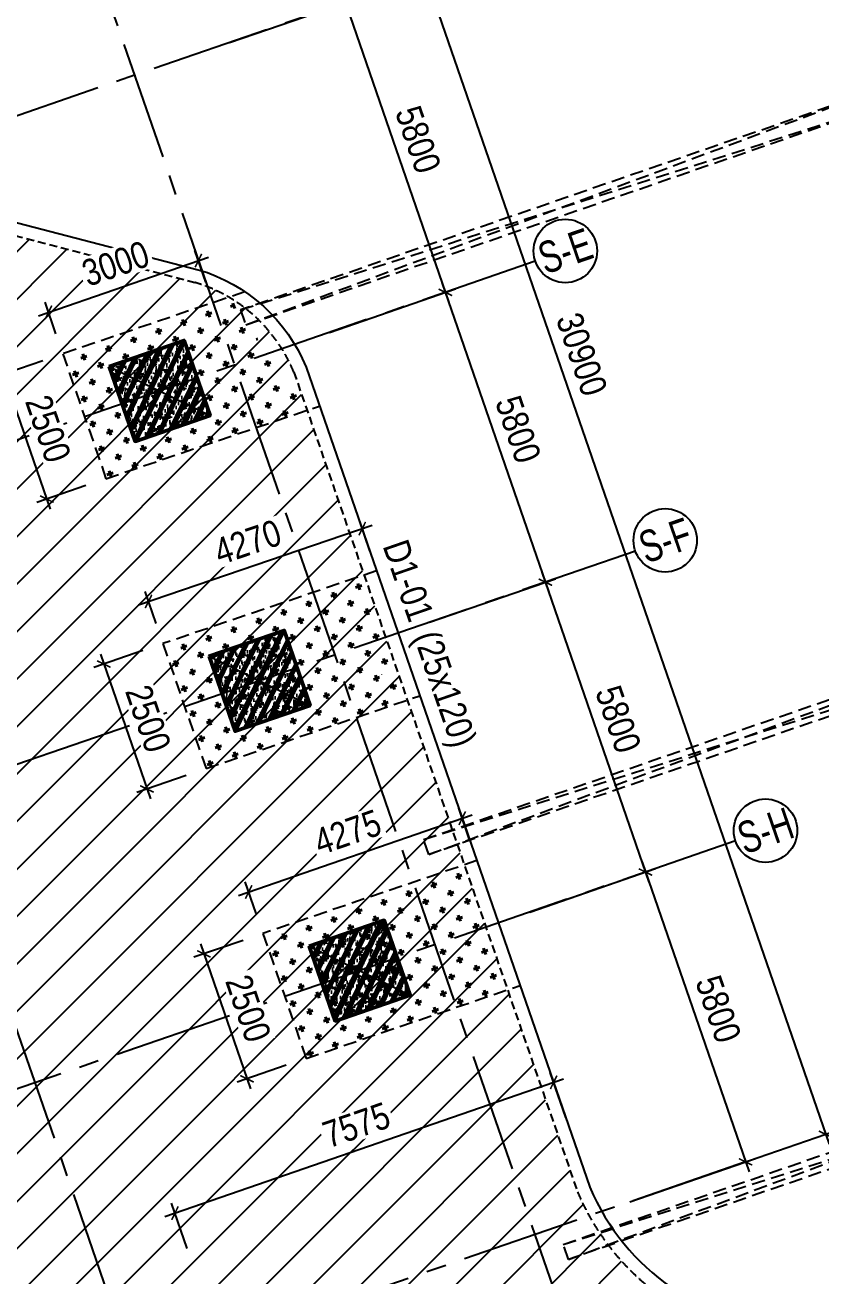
# Model space of a CAD drawing. Header units: millimetres. Extents: x -80883 to 1373228, y -532110 to 182357.
# Drawn here: x 1287797 to 1302852, y -311817 to -288173 of the extents above; entities that cross this region are included whole.
import ezdxf
from ezdxf.enums import TextEntityAlignment as Align

# ---------------------------------------------------------------- set-up
doc = ezdxf.new("R2010")
doc.units = ezdxf.units.MM
doc.header["$LTSCALE"] = 100
doc.header["$PDMODE"] = 32
doc.header["$PDSIZE"] = 2.5
for name, pattern in [('CENTER2', [1.125, 0.75, -0.125, 0.125, -0.125]), ('DASHED', [4.5, 3, -1.5]), ('HIDDEN', [0.375, 0.25, -0.125])]:
    doc.linetypes.add(name, pattern=pattern)
for name, color, linetype, lineweight in [('0-Hatch', 250, 'Continuous', 40), ('ccu12-Tencaukien', 9, 'Continuous', 15), ('KT-Net cot', 2, 'Continuous', 50), ('KT-Net cot vach', 6, 'Continuous', 50)]:
    doc.layers.add(name, color=color, linetype=linetype, lineweight=lineweight)
for name, color, linetype in [('0-khuat', 3, 'HIDDEN'), ('ccu11-Khuat', 9, 'DASHED'), ('ccu11-Manh', 8, 'Continuous'), ('ccu12-Hatch', 250, 'Continuous'), ('ccu12-Text', 31, 'Continuous'), ('ccu12-Thay', 7, 'Continuous'), ('ccu12-Truc', 13, 'CENTER2'), ('KC2-DIM', 251, 'Continuous'), ('KCS_COLUMN', 2, 'Continuous'), ('KT-Dim', 8, 'Continuous'), ('Xref_ST_MBDV Cot vach 30.7.2022|Xref_ST_MBDV Cot vach 30.7.2022|Xref_ST_MBDV Cot vach 30.7.2022|Xref_ST_MBDV Cot vach 30.7.2022|A-GRID-SYM', 50, 'Continuous')]:
    doc.layers.add(name, color=color, linetype=linetype)
doc.styles.add('Arial Narrow', font='ARIALN.TTF')
doc.styles.add('HBA-Text', font='GOTHIC.TTF')
doc.dimstyles.new('ccu12-200', dxfattribs={"dimscale": 200, "dimtxt": 2.5, "dimasz": 1, "dimexe": 1, "dimexo": 2, "dimgap": 1, "dimtad": 1, "dimdec": 0, "dimrnd": 5, "dimdsep": 46, "dimtxsty": 'Arial Narrow', "dimblk": 'ARCHTICK', "dimcen": -1, "dimdle": 1, "dimclrd": 256, "dimclre": 256, "dimclrt": 3, "dimadec": 0, "dimazin": 2, "dimtfac": 0.1, "dimtdec": 0, "dimtmove": 0, "dimatfit": 1, "dimldrblk": 'ARCHTICK', "dimfxl": 1, "dimtvp": 0.8333333333333334, "dimtolj": 1, "dimtzin": 12, "dimarcsym": 0})

# ---------------------------------------------------------------- blocks, each defined once
blk = doc.blocks.new('MBKC-T1-PN')
at = {"layer": '0-Hatch', "ltscale": 2}
h = blk.add_hatch(dxfattribs=at)
h.set_pattern_fill('CROSS', color=256, scale=1000, angle=109.047137953997, style=0)
h.set_pattern_definition([(109.0471379539969, (4091593.946117996, -6933084.667856306), (-317.8990851971258, 154.7261181275824), [124.999999999999, -374.9999999999961]), (199.0471379539969, (4091632.627647527, -6933005.193085007), (-154.7261181275824, -317.8990851971258), [124.999999999999, -374.9999999999961])])
h.paths.add_polyline_path([(59051.95227371668, 7426.608300674299), (55911.42342838924, 6357.379224902543), (56727.28798774118, 3994.253112992039), (60528.76161919418, 5293.798177054035)])
h = blk.add_hatch(dxfattribs=at)
h.set_pattern_fill('CROSS', color=256, scale=1000, angle=109.047137953997, style=0)
h.set_pattern_definition([(109.0471379539969, (4093486.75284554, -6938567.119606081), (-317.8990851971258, 154.7261181275824), [124.999999999999, -374.9999999999961]), (199.0471379539969, (4093525.434375071, -6938487.644834783), (-154.7261181275824, -317.8990851971258), [124.999999999999, -374.9999999999961])])
h.paths.add_polyline_path([(61608.44859779463, 2175.422141668852), (57804.23015593318, 874.9274751269841), (58620.09471528511, -1488.19863678352), (62424.31315714703, -187.7039702416514)])
h = blk.add_hatch(dxfattribs=at)
h.set_pattern_fill('CROSS', color=256, scale=1000, angle=109.047137953997, style=0)
h.set_pattern_definition([(109.0471379539969, (4095379.558955854, -6944049.572572802), (-317.8990851971258, 154.7261181275824), [124.999999999999, -374.9999999999962]), (199.0471379539969, (4095418.240485385, -6943970.097801504), (-154.7261181275824, -317.8990851971258), [124.999999999999, -374.9999999999961])])
h.paths.add_polyline_path([(63504.96858907817, -3306.437818571052), (59697.03626624704, -4607.525491593929), (60512.90082559898, -6970.651603504433), (64320.83314843057, -5669.563930481556)])
at = {"layer": 'ccu12-Hatch', "ltscale": 0.5}
h = blk.add_hatch(dxfattribs=at)
h.set_pattern_fill('ANSI31', color=256, scale=200)
h.set_pattern_definition([(45, (-1232600.871086698, 300749.4537652719), (-449.0128060534577, 449.0128060534577), [])])
edge = h.paths.add_edge_path()
edge.add_arc((39596.5258784194, -12165.34503250691), 24169.46523214078, 82.88137897741478, 110.3519449384467, ccw=False)
edge.add_line((42591.70211395179, 11817.81507882464), (58406.76826363965, 7707.460248947376))
edge.add_arc((57566.76677237987, 4896.279314257787), 2933.997401648627, 22.368302132014207, 73.36346853650582, ccw=False)
edge.add_line((60280.00056402339, 6012.837931064423), (65645.2552123724, -9495.342720050656))
edge.add_arc((69912.35162360128, -7700.789438651875), 4629.096376454211, 202.8094831940485, 267.8461387636046)
edge.add_line((69738.37575314008, -12326.61538209155), (89786.80552536738, -12326.61538209155))
edge.add_line((89786.80552536738, -12326.61538209155), (89786.80552536552, -14486.6249031527))
edge.add_line((89786.80552536552, -14486.6249031527), (90834.7687206131, -14486.62490315287))
edge.add_line((90834.7687206131, -14486.62490315287), (90834.76635349239, -14486.62703115697))
edge.add_line((90834.76635349239, -14486.62703115697), (93582.1413394094, -14486.62703115703))
edge.add_line((93582.1413394094, -14486.62703115703), (93582.14357479545, -14486.50828201312))
edge.add_line((93582.14357479545, -14486.50828201312), (97086.90349016106, -14486.6082508968))
edge.add_line((97086.90349016106, -14486.6082508968), (97086.90349016106, -24426.61538177478))
edge.add_line((97086.90349016106, -24426.61538177478), (89886.80552545143, -24426.6153830188))
edge.add_line((89886.80552545143, -24426.6153830188), (89886.80552545143, -26426.61538159492))
edge.add_line((89886.80552545143, -26426.61538159492), (104609.6535231646, -26426.61538159504))
edge.add_line((104609.6535231646, -26426.61538159504), (105347.4875280627, -29849.06259193434))
edge.add_arc((100503.7394000653, -30535.27201428305), 4892.113990781321, -88.98280526600831, 8.063382661788978, ccw=False)
edge.add_line((100590.5864808073, -35426.61506945355), (55455.55192690738, -35426.61506945355))
edge.add_arc((55461.66778308339, -30567.90211140737), 4858.716807180945, 197.5048071931062, 269.9278795506233, ccw=False)
edge.add_line((50827.94980508671, -32029.33521380113), (46319.23951797537, -19000.21078809898))
edge.add_arc((35342.89111414202, -23363.40948498569), 11811.76223731449, 21.6782725501053, 114.2965891740708)
edge.add_line((30482.82222025329, -12597.84133938845), (15440.22126940242, -17787.66880758357))
edge.add_arc((13548.83679810865, -12297.90464630711), 5806.448636187753, 244.533379235947, 289.01032906862923, ccw=False)
edge.add_arc((51601.22406761372, 27498.46431632899), 60602.85856022522, 217.6298442272399, 228.0027393231647, ccw=False)
edge.add_line((3605.473727127304, -9503.081798993808), (-504.3626536345109, -3435.722267398494))
edge.add_arc((2629.021960851969, -2740.241346217575), 3209.640611350007, 105.4996049737502, 192.5144003469773, ccw=False)
edge.add_line((1771.304140177555, 352.6720043509267), (31190.7288702894, 10495.31749677))
at = {"layer": '0-khuat', "ltscale": 10}
for p, q in [((59355.87744674669, 7530.083112678025), (55911.42342838924, 6357.379224902543)), ((55911.42342838924, 6357.379224902543), (56727.28798774118, 3994.253112992039)), ((56727.28798774118, 3994.253112992039), (60767.06158240512, 5369.640380450292)), ((61845.99757787585, 2250.993563957105), (57804.23015593318, 874.9274751269841)), ((57804.23015593318, 874.9274751269841), (58620.09471528511, -1488.19863678352)), ((58620.09471528511, -1488.19863678352), (62663.37345077493, -111.6180039176252)), ((63742.30975785782, -3230.265721121163), (59697.03626624704, -4607.525491593929)), ((59697.03626624704, -4607.525491593929), (60512.90082559898, -6970.651603504433)), ((60512.90082559898, -6970.651603504433), (64559.68563075713, -5592.877288995835))]:
    blk.add_line(p, q, dxfattribs=at)
at = {"layer": 'ccu11-Khuat', "ltscale": 0.5, "elevation": -0.1248620286703281}
blk.add_lwpolyline([(100590.5864808073, -35426.61506945355), (55455.55192690738, -35426.61506945355, -0.3269618123751123), (50827.94980508671, -32029.33521380113), (46319.23951797537, -19000.21078809898, 0.4276624970093012), (30482.82222025329, -12597.84133938845), (15440.22126940242, -17787.66880758357, -0.1965409036496166), (11052.14983252855, -17540.17514300876, -0.04529122358984782), (3605.473727127304, -9503.081798993808), (-504.3626536345109, -3435.722267398494, -0.3990343803495413), (1771.304140177555, 352.6720043509267), (31190.7288702894, 10495.31749677, -0.1204403028230274), (42591.70211395179, 11817.81507882464), (58406.76826363965, 7707.460248947376, -0.2262547279600852), (60280.00056402339, 6012.837931064423), (65645.2552123724, -9495.342720050656, 0.2916469557633262), (69738.37575314008, -12326.61538209155), (89786.80552536738, -12326.61538209155)], format="xyb", dxfattribs=at)
at = {"layer": 'ccu12-Thay', "ltscale": 0.5, "elevation": -0.1248620286703281}
blk.add_lwpolyline([(31106.50964570185, 10730.72245935566, -0.1205795836710196), (42638.87529900065, 12063.86032439285), (58473.93133406853, 7948.310099115886, -0.2272385897093211), (60513.96545474557, 6101.210590459232), (65878.82024020283, -9405.814263519424, 0.2908633368540378), (69743.14055128163, -12076.61538209155), (90036.80552536761, -12076.61538209155)], format="xyb", dxfattribs=at)
blk = doc.blocks.new('_ARCHTICK')
at = {"color": 0, "linetype": 'ByBlock', "const_width": 0.15}
blk.add_lwpolyline([(-0.5, -0.5), (0.5, 0.5)], dxfattribs=at)
blk = doc.blocks.new('*D1087')
at = {"layer": 'Defpoints', "color": 0, "transparency": 16777216}
for p in [(369540.1568463368, -50987.29101526502), (374001.6793293455, -55582.9004888067), (371432.2993522154, -56469.97258824773, -0.001541574509502541)]:
    blk.add_point(p, dxfattribs=at)
at = {"layer": 'KT-Dim', "lineweight": -2, "transparency": 16777216}
for p, q in [((369918.2570784424, -50856.75284275701), (372297.9259439126, -50035.17803667282)), ((372043.6067416059, -49911.39700687399), (374066.9484155994, -55771.9506048594)), ((371810.399584321, -56339.43441573971), (374190.7294453983, -55517.63140255265))]:
    blk.add_line(p, q, dxfattribs=at)
at = {"layer": 'KT-Dim', "lineweight": -2, "transparency": 16777216, "xscale": 200, "yscale": 200, "zscale": 200}
for p, rotation in [((372108.8758278599, -50100.44712292678), 109.0471074728855), ((374001.6793293455, -55582.90048880661), 289.0471074728856)]:
    blk.add_blockref('_ARCHTICK', p, dxfattribs=dict(at, rotation=rotation))
at = {"layer": 'KT-Dim', "color": 3, "transparency": 16777216, "insert": (373485.637401111, -52693.09313867638), "char_height": 500, "attachment_point": 5, "rotation": 289.04710747288556, "style": 'Arial Narrow'}
blk.add_mtext('\\A1;5800', dxfattribs=at)
blk = doc.blocks.new('*D1088')
at = {"layer": 'Defpoints', "color": 0, "transparency": 16777216}
for p in [(367648.0184263776, -45504.60803161839, -0.001541574509499016), (372109.5395214034, -50100.21798436528), (369540.1611836329, -50987.28951782151)]:
    blk.add_point(p, dxfattribs=at)
at = {"layer": 'KT-Dim', "lineweight": -2, "transparency": 16777216}
for p, q in [((370151.4669336615, -44428.71450242582), (372174.8086076573, -50289.26810041799)), ((368026.1186584831, -45374.06985911039), (370405.7861359683, -44552.49553222464)), ((369918.2614157384, -50856.7513453135), (372298.5896374562, -50034.94889811125))]:
    blk.add_line(p, q, dxfattribs=at)
at = {"layer": 'KT-Dim', "lineweight": -2, "transparency": 16777216, "xscale": 200, "yscale": 200, "zscale": 200}
for p, rotation in [((370216.7360199155, -44617.76461847861), 109.0471074728855), ((372109.5395214034, -50100.21798436523), 289.0471074728856)]:
    blk.add_blockref('_ARCHTICK', p, dxfattribs=dict(at, rotation=rotation))
at = {"layer": 'KT-Dim', "color": 3, "transparency": 16777216, "insert": (371593.4975931677, -47210.41063423159), "char_height": 500, "attachment_point": 5, "rotation": 289.04710747288556, "style": 'Arial Narrow'}
blk.add_mtext('\\A1;5800', dxfattribs=at)
blk = doc.blocks.new('*D1092')
at = {"layer": 'Defpoints', "color": 0, "transparency": 16777216}
for p in [(371432.9632642537, -56469.74337386237, 0.0007328238285898986), (375894.4857472666, -61065.35284741069), (373325.1057701398, -61952.4249468506, 0.0007638141083008421)]:
    blk.add_point(p, dxfattribs=at)
at = {"layer": 'KT-Dim', "lineweight": -2, "transparency": 16777216}
for p, q in [((371811.0634963592, -56339.20520135437), (374190.7323618313, -55517.63039526955)), ((373936.4131595246, -55393.84936547073), (375959.7548335206, -61254.40296346339)), ((373703.2060022454, -61821.88677434258), (376083.5358633194, -61000.08376115662))]:
    blk.add_line(p, q, dxfattribs=at)
at = {"layer": 'KT-Dim', "lineweight": -2, "transparency": 16777216, "xscale": 200, "yscale": 200, "zscale": 200}
for p, rotation in [((374001.6822457785, -55582.89948152352), 109.0471074728855), ((375894.4857472666, -61065.3528474106), 289.0471074728856)]:
    blk.add_blockref('_ARCHTICK', p, dxfattribs=dict(at, rotation=rotation))
at = {"layer": 'KT-Dim', "color": 3, "transparency": 16777216, "insert": (375378.4438190309, -58175.54549727672), "char_height": 500, "attachment_point": 5, "rotation": 289.04710747288556, "style": 'Arial Narrow'}
blk.add_mtext('\\A1;5800', dxfattribs=at)
blk = doc.blocks.new('*D1093')
at = {"layer": 'Defpoints', "color": 0, "transparency": 16777216}
for p in [(373325.7696821648, -61952.19573245836, 0.0007356123916695267), (377787.2921651834, -66547.80520600892), (375217.9121880564, -67434.87730544891, 0.0007666026713804702)]:
    blk.add_point(p, dxfattribs=at)
at = {"layer": 'KT-Dim', "lineweight": -2, "transparency": 16777216}
for p, q in [((373703.8699142704, -61821.65755995034), (376083.5387797467, -61000.08275386402)), ((375829.21957744, -60876.30172406523), (377852.5612514373, -66736.85532206162)), ((375596.012420162, -67304.3391329409), (377976.3422812361, -66482.53611975488))]:
    blk.add_line(p, q, dxfattribs=at)
at = {"layer": 'KT-Dim', "lineweight": -2, "transparency": 16777216, "xscale": 200, "yscale": 200, "zscale": 200}
for p, rotation in [((375894.488663694, -61065.35184011799), 109.0471074728855), ((377787.2921651833, -66547.80520600885), 289.0471074728856)]:
    blk.add_blockref('_ARCHTICK', p, dxfattribs=dict(at, rotation=rotation))
at = {"layer": 'KT-Dim', "color": 3, "transparency": 16777216, "insert": (377271.250236947, -63657.99785587308), "char_height": 500, "attachment_point": 5, "rotation": 289.04710747288556, "style": 'Arial Narrow'}
blk.add_mtext('\\A1;5800', dxfattribs=at)
blk = doc.blocks.new('GRID-SYM-flat-103')
at = {"layer": 'Xref_ST_MBDV Cot vach 30.7.2022|Xref_ST_MBDV Cot vach 30.7.2022|Xref_ST_MBDV Cot vach 30.7.2022|Xref_ST_MBDV Cot vach 30.7.2022|A-GRID-SYM'}
blk.add_circle((7.814746150539778e-20, 1.307624847908942e-17, 4.374695749536969e-07), 900.0000000000003, dxfattribs=at)
at = {"layer": 'Xref_ST_MBDV Cot vach 30.7.2022|Xref_ST_MBDV Cot vach 30.7.2022|Xref_ST_MBDV Cot vach 30.7.2022|Xref_ST_MBDV Cot vach 30.7.2022|A-GRID-SYM', "style": 'HBA-Text'}
blk.add_attdef('GRID', text='', height=900.0000000000003, rotation=19.04713795291325, dxfattribs=at).set_placement((7.814746150539778e-20, 1.307624847908942e-17, 4.374695749536969e-07), align=Align.MIDDLE_CENTER)
blk = doc.blocks.new('*D1074')
at = {"layer": 'Defpoints', "color": 0, "transparency": 16777216}
for p in [(366646.887502437, -37704.25700299309, 0.0008513056641429317), (379299.6929281667, -66025.65167231504), (376730.3129510398, -66912.72377175502, 0.0007666026713804702)]:
    blk.add_point(p, dxfattribs=at)
at = {"layer": 'KT-Dim', "lineweight": -2, "transparency": 16777216}
for p, q in [((369150.3500194298, -36628.3586369831), (379364.9620144206, -66214.70178836775)), ((367024.9877345426, -37573.71883048504), (369404.6692217365, -36752.13966678189)), ((377108.4131831453, -66782.185599247), (379488.7430442194, -65960.38258606098))]:
    blk.add_line(p, q, dxfattribs=at)
at = {"layer": 'KT-Dim', "lineweight": -2, "transparency": 16777216, "xscale": 200, "yscale": 200, "zscale": 200}
for p, rotation in [((369215.6191056837, -36817.40875303587), 109.0471074728855), ((379299.6929281667, -66025.65167231495), 289.0471074728856)]:
    blk.add_blockref('_ARCHTICK', p, dxfattribs=dict(at, rotation=rotation))
at = {"layer": 'KT-Dim', "color": 3, "transparency": 16777216, "insert": (374688.0158394334, -51272.94954548511), "char_height": 500, "attachment_point": 5, "rotation": 289.04710747288556, "style": 'Arial Narrow'}
blk.add_mtext('\\A1;30900', dxfattribs=at)
blk = doc.blocks.new('*D1075')
at = {"layer": 'Defpoints', "color": 0, "transparency": 16777216}
for p in [(367703.875924506, -37339.33435745392), (366646.887502437, -37704.25700299309), (367648.0184263776, -45504.60803161839)]:
    blk.add_point(p, dxfattribs=at)
at = {"layer": 'KT-Dim', "lineweight": -2, "transparency": 16777216}
for p, q in [((367024.9877345426, -37573.71883048504), (367892.9260405588, -37274.06527119986)), ((370282.0051054073, -44806.81473479455), (367638.606838252, -37150.28424140107)), ((368026.1186584831, -45374.06985911039), (370405.7861352061, -44552.49553248778))]:
    blk.add_line(p, q, dxfattribs=at)
at = {"layer": 'KT-Dim', "lineweight": -2, "transparency": 16777216, "xscale": 200, "yscale": 200, "zscale": 200}
for p, rotation in [((367703.875924506, -37339.33435745383), 109.0471074728855), ((370216.7360191533, -44617.76461874176), 289.0471074728856)]:
    blk.add_blockref('_ARCHTICK', p, dxfattribs=dict(at, rotation=rotation))
at = {"layer": 'KT-Dim', "color": 3, "transparency": 16777216, "insert": (369390.665794338, -40829.9688209075), "char_height": 500, "attachment_point": 5, "rotation": 289.04710747288556, "style": 'Arial Narrow'}
blk.add_mtext('\\A1;7700', dxfattribs=at)
blk = doc.blocks.new('*U151')
h = blk.add_hatch()
h.set_pattern_fill('VATLIEU04', color=250, scale=40, style=0, pattern_type=2)
h.set_pattern_definition([(49.99999999999999, (550, -550), (286.9040730403014, -25.10085399303804), [30, -330]), (355, (550, -550), (-55.50053344520001, 300.8768534800047), [24, -264]), (100.4514, (573.908672, -552.091736), (231.4037526856086, 275.7758168243814), [25.496076, -280.4568448]), (46.18420000000001, (550, -470), (426.8964194502578, -66.20760573160723), [45, -495]), (96.6356, (585.574698, -475.5173228), (373.8650822194813, 389.6471483601767), [38.2441152, -420.6852]), (351.1842, (550, -470), (373.8647780534509, 389.6474403701299), [36, -396]), (21, (590, -490), (238.7628208473847, -161.0475562661355), [30, -330]), (326.0000000000001, (590, -490), (97.32613276863269, 290.0600180187412), [24, -264]), (71.4514, (609.8968932, -503.4206424), (336.089051432596, 129.012198683981), [25.496076, -280.4568448]), (37.50000000000001, (550, -550), (4.863942126916267, 133.1575415325246), [0, -260.8, 0, -268, 0, -265]), (7.499999999999999, (550, -550), (105.2278149768594, 157.7646847529441), [0, -152.8, 0, -254.8, 0, -101]), (327.5, (460.8, -550), (213.5289744689636, -9.021948693751902), [0, -100, 0, -312, 0, -414]), (317.5, (420.8, -550), (233.2744677369545, 40.04199293292709), [0, -130, 0, -207.2, 0, -294]), (45, (550, -550), (-120.2081528017131, 120.2081528017131), []), (45, (550, -501), (-120.2081528017131, 120.2081528017131), [])])
h.paths.add_polyline_path([(-475, 475), (1025, 475), (1025, -1025), (-475, -1025)])
at = {"color": 6, "ltscale": 0.25}
blk.add_lwpolyline([(-475, 475), (1025, 475), (1025, -1025), (-475, -1025)], close=True, dxfattribs=at)
at = {"layer": 'Defpoints', "linetype": 'ByBlock', "ltscale": 30}
for p, q in [((1025, 475), (-475, -1025)), ((-475, 475), (1025, -1025))]:
    blk.add_line(p, q, dxfattribs=at)
blk = doc.blocks.new('MBDV-B1-T1-PN')
at = {"layer": 'KT-Net cot vach', "rotation": 19.04713795399666}
for p in [(57391.73514500447, 5823.388029050664), (59284.5415629372, 340.9356704584789), (61177.34796688659, -5141.516692961333)]:
    blk.add_blockref('*U151', p, dxfattribs=at)
blk = doc.blocks.new('*U699')
at = {"layer": 'ccu12-Tencaukien', "color": 8, "ltscale": 10000}
blk.add_line((360.6565736538532, -155.3215232637356), (354.4065714950475, -155.3215232637356), dxfattribs=at)
at = {"layer": 'ccu12-Text', "color": 2, "style": 'Arial Narrow', "width": 0.8}
blk.add_attdef('SH', text='', height=300, dxfattribs=at).set_placement((275.6048113084853, 5.864471777974813), align=Align.BOTTOM_RIGHT)
at = {"layer": 'ccu12-Text', "color": 31, "style": 'Arial Narrow', "width": 0.8}
for tag, p in [('(', (507.5315725744504, -75.41116959831947)), (')', (962.8971199221714, -75.41116959831947)), ('KT', (632.605666770517, -75.41116959831947))]:
    blk.add_attdef(tag, text='', height=250, dxfattribs=at).set_placement(p, align=Align.BOTTOM_LEFT)
blk = doc.blocks.new('*D1260')
at = {"layer": 'Defpoints', "color": 0, "ltscale": 0.5, "transparency": 16777216}
for p in [(1291076.871577155, -292627.5914105203), (1291348.045173639, -293413.0369317823), (1288512.294515087, -294392.0745403693)]:
    blk.add_point(p, dxfattribs=at)
at = {"layer": 'KC2-DIM', "lineweight": -2, "ltscale": 0.5, "transparency": 16777216}
for p, q in [((1291217.506799984, -293034.9367691222), (1291011.602390327, -292438.5413291902)), ((1288052.070837273, -293671.8982059346), (1291265.921658485, -292562.322223693)), ((1288381.756141433, -294013.9743777092), (1288175.851731776, -293417.5789377772))]:
    blk.add_line(p, q, dxfattribs=at)
at = {"layer": 'KC2-DIM', "lineweight": -2, "ltscale": 0.5, "transparency": 16777216, "xscale": 200, "yscale": 200, "zscale": 200}
for p, rotation in [((1291076.871577155, -292627.5914105203), 19.04713795383188), ((1288241.120918603, -293606.6290191073), 199.0471379538319)]:
    blk.add_blockref('_ARCHTICK', p, dxfattribs=dict(at, rotation=rotation))
at = {"layer": 'KC2-DIM', "color": 3, "ltscale": 0.5, "transparency": 16777216, "insert": (1289510.41535174, -292686.7504713493), "char_height": 500, "attachment_point": 5, "rotation": 19.04713795383187, "style": 'Arial Narrow', "bg_fill": 3, "box_fill_scale": 1.1, "bg_fill_color": 256, "bg_fill_true_color": 13158600, "bg_fill_transparency": 0}
blk.add_mtext('\\A1;3000', dxfattribs=at)
blk = doc.blocks.new('*D1261')
at = {"layer": 'Defpoints', "color": 0, "ltscale": 0.5, "transparency": 16777216}
for p in [(1288512.294515087, -294392.0745403693), (1289328.159074439, -296755.2006522797), (1288209.873179683, -297141.2866187273)]:
    blk.add_point(p, dxfattribs=at)
at = {"layer": 'KC2-DIM', "lineweight": -2, "ltscale": 0.5, "transparency": 16777216}
for p, q in [((1288134.194337182, -294522.6128698656), (1287204.958531378, -294843.4296715651)), ((1287328.739455583, -294589.1104178641), (1288275.142344431, -297330.3367076802)), ((1288950.058896533, -296885.738981776), (1288020.82309073, -297206.5557834755))]:
    blk.add_line(p, q, dxfattribs=at)
at = {"layer": 'KC2-DIM', "lineweight": -2, "ltscale": 0.5, "transparency": 16777216, "xscale": 200, "yscale": 200, "zscale": 200}
for p, rotation in [((1287394.008620331, -294778.1605068169), 109.0471312622707), ((1288209.873179683, -297141.2866187273), 289.0471312622706)]:
    blk.add_blockref('_ARCHTICK', p, dxfattribs=dict(at, rotation=rotation))
at = {"layer": 'KC2-DIM', "color": 3, "ltscale": 0.5, "transparency": 16777216, "insert": (1288232.300660824, -295811.142716895), "char_height": 500, "attachment_point": 5, "rotation": 289.0471312622707, "style": 'Arial Narrow', "bg_fill": 3, "box_fill_scale": 1.1, "bg_fill_color": 256, "bg_fill_true_color": 13158600, "bg_fill_transparency": 0}
blk.add_mtext('\\A1;2500', dxfattribs=at)
blk = doc.blocks.new('*D1239')
at = {"layer": 'Defpoints', "color": 0, "ltscale": 0.5, "transparency": 16777216}
for p in [(1294174.922888858, -297699.7038172623), (1294446.868664574, -298498.4602013147), (1290405.100329719, -299874.5266053261)]:
    blk.add_point(p, dxfattribs=at)
at = {"layer": 'KC2-DIM', "lineweight": -2, "ltscale": 0.5, "transparency": 16777216}
for p, q in [((1289943.826648839, -299140.2290788959), (1294364.250794023, -297635.24495964)), ((1294317.950949329, -298119.8043909855), (1294110.464031236, -297510.3759120977)), ((1290276.182614474, -299495.8707949969), (1290068.695696381, -298886.4423161091))]:
    blk.add_line(p, q, dxfattribs=at)
at = {"layer": 'KC2-DIM', "lineweight": -2, "ltscale": 0.5, "transparency": 16777216, "xscale": 200, "yscale": 200, "zscale": 200}
for p, rotation in [((1294174.922888858, -297699.7038172623), 18.80173058798772), ((1290133.154554004, -299075.7702212736), 198.8017305879877)]:
    blk.add_blockref('_ARCHTICK', p, dxfattribs=dict(at, rotation=rotation))
at = {"layer": 'KC2-DIM', "color": 3, "ltscale": 0.5, "transparency": 16777216, "insert": (1292007.302485005, -297956.7448286058), "char_height": 500, "attachment_point": 5, "rotation": 18.801730587987716, "style": 'Arial Narrow', "bg_fill": 3, "box_fill_scale": 1.1, "bg_fill_color": 256, "bg_fill_true_color": 13158600, "bg_fill_transparency": 0}
blk.add_mtext('\\A1;4270', dxfattribs=at)
blk = doc.blocks.new('*D1240')
at = {"layer": 'Defpoints', "color": 0, "ltscale": 0.5, "transparency": 16777216}
for p in [(1290405.100329719, -299874.526605326), (1291220.964889071, -302237.6527172365), (1290102.678994314, -302623.7386836843)]:
    blk.add_point(p, dxfattribs=at)
at = {"layer": 'KC2-DIM', "lineweight": -2, "ltscale": 0.5, "transparency": 16777216}
for p, q in [((1290027.000151813, -300005.0649348223), (1289097.764346009, -300325.881736522)), ((1289221.545270214, -300071.562482821), (1290167.948159063, -302812.7887726372)), ((1290842.864711165, -302368.1910467328), (1289913.628905362, -302689.0078484325))]:
    blk.add_line(p, q, dxfattribs=at)
at = {"layer": 'KC2-DIM', "lineweight": -2, "ltscale": 0.5, "transparency": 16777216, "xscale": 200, "yscale": 200, "zscale": 200}
for p, rotation in [((1289286.814434962, -300260.6125717738), 109.0471312622707), ((1290102.678994314, -302623.7386836843), 289.0471312622706)]:
    blk.add_blockref('_ARCHTICK', p, dxfattribs=dict(at, rotation=rotation))
at = {"layer": 'KC2-DIM', "color": 3, "ltscale": 0.5, "transparency": 16777216, "insert": (1290125.106475455, -301293.594781852), "char_height": 500, "attachment_point": 5, "rotation": 289.0471312622707, "style": 'Arial Narrow', "bg_fill": 3, "box_fill_scale": 1.1, "bg_fill_color": 256, "bg_fill_true_color": 13158600, "bg_fill_transparency": 0}
blk.add_mtext('\\A1;2500', dxfattribs=at)
blk = doc.blocks.new('*D1241')
at = {"layer": 'Defpoints', "color": 0, "ltscale": 0.5, "transparency": 16777216}
for p in [(1296065.794023228, -303176.7990146437), (1296336.930678435, -303961.6534836288, -0.1248620286703281), (1292297.906733668, -305356.9789687459)]:
    blk.add_point(p, dxfattribs=at)
at = {"layer": 'KC2-DIM', "lineweight": -2, "ltscale": 0.5, "transparency": 16777216}
for p, q in [((1291837.732417321, -304637.4296501742), (1296254.831684369, -303111.4938642303)), ((1296206.320377608, -303583.5781613478), (1296000.488872815, -302987.7613535032)), ((1292167.296432842, -304978.9036464649), (1291961.464928048, -304383.0868386202))]:
    blk.add_line(p, q, dxfattribs=at)
at = {"layer": 'KC2-DIM', "lineweight": -2, "ltscale": 0.5, "transparency": 16777216, "xscale": 200, "yscale": 200, "zscale": 200}
for p, rotation in [((1296065.794023228, -303176.7990146437), 19.05803786654431), ((1292026.770078462, -304572.1244997607), 199.0580378665443)]:
    blk.add_blockref('_ARCHTICK', p, dxfattribs=dict(at, rotation=rotation))
at = {"layer": 'KC2-DIM', "color": 3, "ltscale": 0.5, "transparency": 16777216, "insert": (1293897.619286031, -303444.1302874605), "char_height": 500, "attachment_point": 5, "rotation": 19.058037866544307, "style": 'Arial Narrow', "bg_fill": 3, "box_fill_scale": 1.1, "bg_fill_color": 256, "bg_fill_true_color": 13158600, "bg_fill_transparency": 0}
blk.add_mtext('\\A1;4275', dxfattribs=at)
blk = doc.blocks.new('*D1242')
at = {"layer": 'Defpoints', "color": 0, "ltscale": 0.5, "transparency": 16777216}
for p in [(1292297.906733668, -305356.9789687459), (1293113.77129302, -307720.1050806565), (1291995.485398264, -308106.191047104)]:
    blk.add_point(p, dxfattribs=at)
at = {"layer": 'KC2-DIM', "lineweight": -2, "ltscale": 0.5, "transparency": 16777216}
for p, q in [((1291919.806555763, -305487.5172982421), (1290990.570749959, -305808.3340999417)), ((1291114.351674164, -305554.0148462406), (1292060.754563012, -308295.2411360569)), ((1292735.671115114, -307850.6434101528), (1291806.435309311, -308171.4602118522))]:
    blk.add_line(p, q, dxfattribs=at)
at = {"layer": 'KC2-DIM', "lineweight": -2, "ltscale": 0.5, "transparency": 16777216, "xscale": 200, "yscale": 200, "zscale": 200}
for p, rotation in [((1291179.620838912, -305743.0649351935), 109.0471312622707), ((1291995.485398264, -308106.191047104), 289.0471312622706)]:
    blk.add_blockref('_ARCHTICK', p, dxfattribs=dict(at, rotation=rotation))
at = {"layer": 'KC2-DIM', "color": 3, "ltscale": 0.5, "transparency": 16777216, "insert": (1292017.912879406, -306776.0471452717), "char_height": 500, "attachment_point": 5, "rotation": 289.0471312622707, "style": 'Arial Narrow', "bg_fill": 3, "box_fill_scale": 1.1, "bg_fill_color": 256, "bg_fill_true_color": 13158600, "bg_fill_transparency": 0}
blk.add_mtext('\\A1;2500', dxfattribs=at)
blk = doc.blocks.new('*D1267')
at = {"layer": 'Defpoints', "color": 0, "ltscale": 0.5, "transparency": 16777216}
for p in [(1297794.545024164, -308173.1680762052), (1298155.627441316, -309218.5666773091, -0.1248620286703281), (1290993.994006942, -311692.2067878954)]:
    blk.add_point(p, dxfattribs=at)
at = {"layer": 'KC2-DIM', "lineweight": -2, "ltscale": 0.5, "transparency": 16777216}
for p, q in [((1298025.037202007, -308840.4844251508), (1297729.249904509, -307984.126950126)), ((1290443.870463711, -310712.1033064461), (1297983.586150243, -308107.8729565506)), ((1290863.403767633, -311314.1245357371), (1290567.616470135, -310457.7670607123))]:
    blk.add_line(p, q, dxfattribs=at)
at = {"layer": 'KC2-DIM', "lineweight": -2, "ltscale": 0.5, "transparency": 16777216, "xscale": 200, "yscale": 200, "zscale": 200}
for p, rotation in [((1297794.545024164, -308173.1680762052), 19.05499765289829), ((1290632.91158979, -310646.8081867915), 199.0549976528983)]:
    blk.add_blockref('_ARCHTICK', p, dxfattribs=dict(at, rotation=rotation))
at = {"layer": 'KC2-DIM', "color": 3, "ltscale": 0.5, "transparency": 16777216, "insert": (1294065.422423846, -308980.6159012376), "char_height": 500, "attachment_point": 5, "rotation": 19.054997652898283, "style": 'Arial Narrow', "bg_fill": 3, "box_fill_scale": 1.1, "bg_fill_color": 256, "bg_fill_true_color": 13158600, "bg_fill_transparency": 0}
blk.add_mtext('\\A1;7575', dxfattribs=at)
blk = doc.blocks.new('VACH-NN-PN-T1')
at = {"layer": 'KCS_COLUMN', "linetype": 'HIDDEN', "ltscale": 10}
for p, q in [((60978.45172479609, -5025.050561877782), (72743.43890814763, -645.8336182117928)), ((60880.54794455832, -4741.475439881789), (72841.3426883854, -929.4087402075529)), ((64437.71698953607, -15044.70453247568), (76202.70581280417, -10665.48793719499)), ((64339.81320929807, -14761.12941047922), (76300.60959304217, -10949.06305919145)), ((67081.11440987396, -22701.23443988373), (78846.10788214393, -18322.01623954385)), ((66983.21527863783, -22417.65771282808), (78944.0116623817, -18605.59136154031))]:
    blk.add_line(p, q, dxfattribs=at)
for points in [[(60880.54794455832, -4741.475439881789), (60978.45172479609, -5025.050561877782), (72841.3426883854, -929.4087402075529), (72743.43890814763, -645.8336182117928)], [(64437.71698953607, -15044.70453247568), (64339.81320929807, -14761.12941047922), (76202.70581280417, -10665.48793719499), (76300.60959304217, -10949.06305919145)], [(67081.11905887583, -22701.23283482454), (66983.21527863783, -22417.65771282808), (78846.10788214393, -18322.01623954385), (78944.0116623817, -18605.59136154031)]]:
    blk.add_lwpolyline(points, close=True, dxfattribs=at)
blk = doc.blocks.new('Grid-ST-flat-3')
at = {"layer": 'ccu12-Truc', "ltscale": 30}
for p, q in [((361622.2284453711, -32650.90975400561), (374729.8888652187, -70616.82275023795)), ((354060.2251921427, -35261.67722702224), (370215.9049475128, -82056.07930523856)), ((371917.5285306431, -44030.56765644264), (347796.6934022298, -52358.24085405766)), ((373810.3320323362, -49513.02102186112), (349695.2078323849, -57838.72253210988)), ((375703.1355340295, -54995.47438727948), (343807.6216429826, -66007.34088114498)), ((377595.9390357225, -60477.92775269796), (312746.7367284151, -82866.99351539748)), ((377787.2916931123, -66547.80383867014), (314639.5431473439, -88349.44587364572))]:
    blk.add_line(p, q, dxfattribs=at)
at = {"layer": 'KT-Dim'}
ref = blk.add_blockref('GRID-SYM-flat-103', (374377.4769590874, -49317.21696731605, 0.001425881237029164), dxfattribs=dict(at, xscale=0.6666666666666666, yscale=0.6666666666666666, zscale=0.6666666666666666))
ref.add_attrib('GRID', 'S-E', dxfattribs={"layer": 'Xref_ST_MBDV Cot vach 30.7.2022|Xref_ST_MBDV Cot vach 30.7.2022|Xref_ST_MBDV Cot vach 30.7.2022|Xref_ST_MBDV Cot vach 30.7.2022|A-GRID-SYM', "height": 600, "rotation": 19, "style": 'HBA-Text', "width": 0.75}).set_placement((374377.4769590874, -49317.21696731605, 0.001425881237029164), align=Align.MIDDLE_CENTER)
ref = blk.add_blockref('GRID-SYM-flat-103', (376267.3946573073, -54791.30224305956, -0.0008485171010659681), dxfattribs=dict(at, xscale=0.6666666666666666, yscale=0.6666666666666666, zscale=0.6666666666666666))
ref.add_attrib('GRID', 'S-F', dxfattribs={"layer": 'Xref_ST_MBDV Cot vach 30.7.2022|Xref_ST_MBDV Cot vach 30.7.2022|Xref_ST_MBDV Cot vach 30.7.2022|Xref_ST_MBDV Cot vach 30.7.2022|A-GRID-SYM', "height": 600, "rotation": 19, "style": 'HBA-Text', "width": 0.75}).set_placement((376267.3946573073, -54791.30224305956, -0.0008485171010659681), align=Align.MIDDLE_CENTER)
ref = blk.add_blockref('GRID-SYM-flat-103', (378163.0897863386, -60282.12165964406, -0.0008513056641429317), dxfattribs=dict(at, xscale=0.6666666666666666, yscale=0.6666666666666666, zscale=0.6666666666666666))
ref.add_attrib('GRID', 'S-H', dxfattribs={"layer": 'Xref_ST_MBDV Cot vach 30.7.2022|Xref_ST_MBDV Cot vach 30.7.2022|Xref_ST_MBDV Cot vach 30.7.2022|Xref_ST_MBDV Cot vach 30.7.2022|A-GRID-SYM', "height": 600, "rotation": 19, "style": 'HBA-Text', "width": 0.75}).set_placement((378163.0897863386, -60282.12165964406, -0.0008513056641429317), align=Align.MIDDLE_CENTER)
for base, p1, p2, picture, middle in [((379299.6929281667, -66025.65167231504, -0.0008513056641429317), (366646.887502437, -37704.25700299308), (376730.3129510398, -66912.723771755, -8.470299276246152e-05), '*D1074', (374688.0158394334, -51272.94954548511, -0.0008513056641429317)), ((367703.875924506, -37339.33435745392), (367648.0184263776, -45504.60803161841), (366646.887502437, -37704.25700299308), '*D1075', (369390.665794338, -40829.9688209075)), ((372109.5395214034, -50100.21798436528, 0.001541574509502569), (367648.0184263776, -45504.60803161841), (369540.1611836329, -50987.28951782151, 0.001541574509502569), '*D1088', (371593.4975931677, -47210.41063423159, 0.001541574509502569)), ((374001.6793293455, -55582.9004888067, 0.001541574509502569), (369540.1568463368, -50987.29101526499, 0.001541574509502791), (371432.2993522154, -56469.97258824774), '*D1087', (373485.637401111, -52693.09313867638, 0.001541574509502569)), ((375894.4857472666, -61065.35284741069, -0.0007356123916695267), (371432.9632642537, -56469.74337386235, -2.788563079628159e-06), (373325.10577014, -61952.42494685057, 2.820171663131532e-05), '*D1092', (375378.4438190309, -58175.54549727672, -0.0007356123916695267)), ((377787.2921651834, -66547.80520600892, -0.0007356123916695267), (373325.7696821648, -61952.19573245838), (375217.9121880564, -67434.87730544893, 3.099027971094348e-05), '*D1093', (377271.250236947, -63657.99785587308, -0.0007356123916695267))]:
    dim = blk.add_linear_dim(base=base, p1=p1, p2=p2, angle=109.0471074728856, dimstyle='ccu12-200', dxfattribs=at)
    dim.commit()
    dim.dimension.update_dxf_attribs({"geometry": picture, "text_midpoint": middle})

msp = doc.modelspace()

# ---------------------------------------------------------------- block references
for name, p in [('MBKC-T1-PN', (1232600.871086698, -300749.4537652719)), ('Grid-ST-flat-3', (923638.2882514866, -243129.7985158589))]:
    msp.add_blockref(name, p)
at = {"layer": 'ccu11-Manh'}
msp.add_blockref('MBDV-B1-T1-PN', (1232600.871086698, -300749.4537652719), dxfattribs=at)
at = {"layer": 'ccu12-Tencaukien', "extrusion": (-7.825994902301875e-07, -7.350826757026604e-07, 0.9999999999994236)}
ref = msp.add_blockref('*U699', (1294843.581645454, -299818.9732080972, 0.1467499595976329), dxfattribs=dict(at, xscale=1.815893337873056, yscale=1.815893337873056, zscale=1.815893337873056, rotation=268.6206537066452))
ref.add_attrib('KT', '(25x120)', dxfattribs={"color": 31, "extrusion": (-7.825994902301875e-07, -7.350826757026604e-07, 0.9999999999994236), "height": 499.9999999999999, "rotation": 289.0837199907818, "style": 'Arial Narrow'}).set_placement((1294999.862587865, -299792.2895789358, -0.7930811188328923), align=Align.BOTTOM_LEFT)
ref.add_attrib('SH', 'D1-01', dxfattribs={"color": 2, "extrusion": (-7.825994902301875e-07, -7.350826757026604e-07, 0.9999999999994236), "height": 499.9999999999999, "rotation": 289.0837199907818, "style": 'Arial Narrow'}).set_placement((1294924.902140924, -299548.4683558841, -0.7928245442534763), align=Align.BOTTOM_RIGHT)

# ---------------------------------------------------------------- next in the draw order: dimensions: what is measured, and where the dimension line sits
at = {"layer": 'KC2-DIM', "ltscale": 0.5}
for p1, p2, distance, picture, middle in [((1288512.294515087, -294392.0745403693), (1291348.045173639, -293413.0369317823), 830.9390990322665, '*D1260', (1289510.41535174, -292686.7504713493)), ((1290405.100329719, -299874.5266053261), (1294446.868664574, -298498.4602013148), 843.7809348370425, '*D1239', (1292007.302485005, -297956.7448286058)), ((1292297.906733668, -305356.9789687459), (1296336.930678435, -303961.6534836289, -0.1248620286703281), 830.3683660175881, '*D1241', (1293897.619286031, -303444.1302874605))]:
    dim = msp.add_aligned_dim(p1=p1, p2=p2, distance=distance, dimstyle='ccu12-200', override={"dimfxl": 150, "dimtfill": 1}, dxfattribs=at)
    dim.commit()
    dim.dimension.update_dxf_attribs({"geometry": picture, "text_midpoint": middle})

# ---------------------------------------------------------------- next in the draw order: dimensions: what is measured, and where the dimension line sits
for p1, p2, distance, picture, middle in [((1288512.294515087, -294392.0745403693), (1289328.159074439, -296755.2006522798), -1183.057782146713, '*D1261', (1288232.300660824, -295811.142716895)), ((1290405.100329719, -299874.5266053261), (1291220.964889071, -302237.6527172366), -1183.0577821476502, '*D1240', (1290125.106475455, -301293.594781852)), ((1292297.906733668, -305356.9789687459), (1293113.77129302, -307720.1050806564), -1183.0577821469517, '*D1242', (1292017.912879406, -306776.0471452717))]:
    dim = msp.add_aligned_dim(p1=p1, p2=p2, distance=distance, dimstyle='ccu12-200', override={"dimfxl": 150, "dimtfill": 1}, dxfattribs=at)
    dim.commit()
    dim.dimension.update_dxf_attribs({"geometry": picture, "text_midpoint": middle})

# ---------------------------------------------------------------- next in the draw order: dimensions: what is measured, and where the dimension line sits
dim = msp.add_aligned_dim(p1=(1290993.994006942, -311692.2067878955), p2=(1298155.627441316, -309218.5666773092, -0.1248620286703281), distance=1106.001241937158, dimstyle='ccu12-200', override={"dimfxl": 150, "dimtfill": 1}, dxfattribs=at)
dim.commit()
dim.dimension.update_dxf_attribs({"geometry": '*D1267', "text_midpoint": (1294065.422423846, -308980.6159012376)})

# ---------------------------------------------------------------- next in the draw order: block references
at = {"layer": 'KT-Net cot'}
msp.add_blockref('VACH-NN-PN-T1', (1230994.958588628, -288820.4269154225), dxfattribs=at)

doc.saveas('drawing.dxf')
